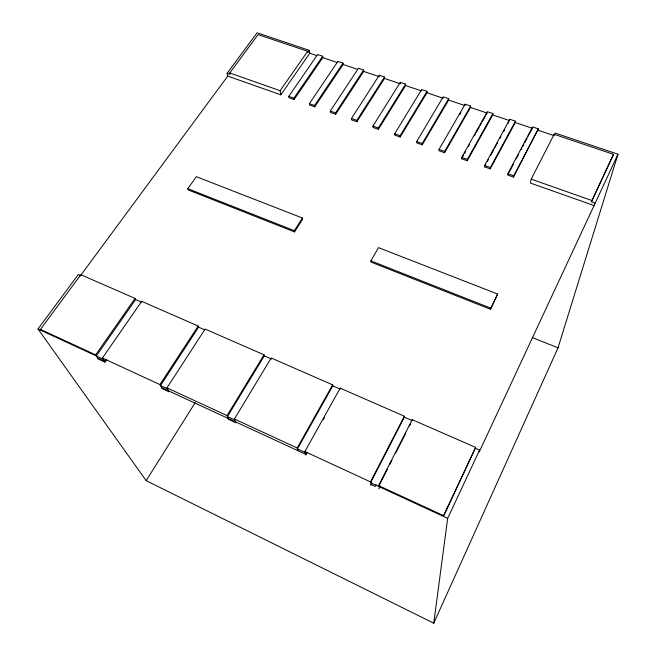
<?xml version="1.0" encoding="UTF-8"?>
<svg xmlns="http://www.w3.org/2000/svg" width="656" height="656" viewBox="0 0 656 656"><rect width="100%" height="100%" fill="white"/><g stroke="black" fill="none" stroke-linecap="round" stroke-linejoin="round"><path stroke-width="0.98" d="M405.597 85.559L405.597 84.165L400.291 82.377L372.928 126.075L372.985 127.428L378.389 129.339L405.597 85.559L421.595 90.954M416.708 141.532L416.683 142.869L422.226 144.828L448.606 100.065L448.688 98.679L443.235 96.842L416.708 141.532L422.259 143.492L422.226 144.828M404.342 416.224L370.517 481.881L370.599 482.734L443.472 516.411L475.649 447.417L412.214 419.668L412.198 420.627L404.342 417.191L404.342 416.224L340.177 388.155L304.876 451.558L305.557 454.239L161.54 387.598M426.958 92.767L426.999 91.373L421.628 89.569L394.674 133.75L394.691 135.095L400.16 137.03L426.958 92.767L443.169 98.228M439.036 149.412L438.971 150.749L444.588 152.733L470.524 107.461L470.647 106.075L465.129 104.222L439.036 149.412L444.67 151.397L444.588 152.733M465.129 104.222L465.022 105.6L448.606 100.065M461.562 158.727L461.668 157.399L487.318 111.692L492.902 113.57L492.738 114.948L467.252 160.745L461.562 158.727L463.53 155.218M467.252 160.745L467.375 159.416L492.902 113.57M484.456 166.821L484.612 165.501L509.794 119.261L515.46 121.171L515.247 122.541L490.229 168.863L484.456 166.821L485.907 164.156M475.649 447.417L443.563 515.632L443.472 516.411L447.663 518.363L433.755 623.2L146.165 480.651L38.007 328.984L78.326 274.487L80.713 275.528M490.229 168.863L490.401 167.542L515.46 121.171M508.146 123.295L509.794 119.261M507.875 173.709L507.67 175.021L513.525 177.095L538.314 128.863L532.565 126.936L507.875 173.709L513.738 175.775L513.525 177.095M490.458 309.247L497.65 294.052L378.52 247.648L370.861 260.867L370.927 262.064L490.458 309.247L497.65 294.052M475.485 448.335L479.577 450.123L479.233 451.935L617.993 154.209L555.189 133.086L554.295 134.824M595.131 203.081L591.433 201.777L613.524 154.332L554.14 134.324L531.188 179.129L530.433 183.065L594.369 205.664M553.853 135.694L554.14 134.324M591.433 201.777L613.524 154.332M433.755 623.2L558.018 347.828L617.993 154.209M447.663 518.363L479.577 450.123M378.815 488.941L380.201 486.211M376.126 484.653L375.191 486.465L370.755 484.407L371.69 482.595M378.635 486.449L378.578 485.604L412.214 419.668M379.094 485.547L387.368 469.319M389.672 464.809L391.968 460.299M395.65 453.083L405.761 433.247M409.442 426.039L410.361 424.235M370.599 482.734L404.342 417.191M370.829 485.243L371.763 483.431M513.738 175.775L538.314 128.863M509.089 172.331L513.361 164.238M516.206 158.85L518.576 154.357M520.946 149.863L521.897 148.067M522.84 146.272L523.791 144.476M524.743 142.68L527.112 138.186M528.055 136.391L532.328 128.297L515.247 122.541M487.359 161.491L488.326 159.711M490.745 155.275L493.64 149.945M494.608 148.166L497.51 142.836M499.929 138.4L500.889 136.62M503.792 131.29L504.759 129.519M323.457 419.471L324.449 417.692M305.557 454.239L306.549 452.468M305.786 455.125L307.262 452.468M464.514 153.463L465.498 151.708M468.45 146.436L469.434 144.681M474.362 135.899L475.346 134.144M476.33 132.389L479.282 127.116M480.266 125.362L481.25 123.607M482.234 121.852L485.186 116.579M486.178 114.825L487.162 113.07L470.524 107.461M297.906 450.697L297.176 447.999L332.641 384.859L271.207 357.979L234.422 419.004L235.939 422.784L228.632 419.405L227.05 415.601L166.993 387.852L205.107 329.066L263.991 354.822L264.294 355.88L227.452 416.56L234.799 419.955M332.641 384.859L332.805 385.876L297.422 448.901L305.106 452.451M444.67 151.397L470.647 106.075M459.913 114.456L460.93 112.684M422.259 143.492L448.688 98.679M227.05 415.601L263.991 354.822M400.16 137.03L400.152 135.685L426.999 91.373M378.389 129.339L378.34 127.986L405.597 84.165M146.165 480.651L195.185 402.669M294.577 231.921L302.596 219.252L302.391 218.005L196.349 176.702L187.821 188.674L188.239 189.945L294.577 231.921L294.355 230.691L302.391 218.005M356.897 121.745L384.506 78.449L384.473 77.047L379.234 75.284L351.468 118.498L351.567 119.859L356.897 121.745L356.807 120.384L384.473 77.047M335.692 114.242L335.56 112.881L363.613 70.02L358.438 68.281L330.288 111.028L330.427 112.389L335.692 114.242L363.686 71.43L363.613 70.02M166.993 387.852L169.068 391.821L162.073 388.582L159.941 384.588L198.186 326.04L141.712 301.334L102.402 358.012L104.985 362.153L106.731 359.627M198.186 326.04L198.629 327.139L160.474 385.597L167.51 388.852M314.749 106.846L314.585 105.485L343.014 63.083L337.906 61.369L309.386 103.648L309.558 105.017L314.749 106.846L343.121 64.493L343.014 63.083M294.085 99.548L322.818 57.646L322.67 56.236L317.627 54.538L288.747 96.358L288.96 97.736L294.085 99.548L293.88 98.17L322.67 56.236M105.509 359.439L104.345 361.128L97.629 358.02M104.985 362.153L98.277 359.045L95.645 354.888L135.07 298.431L80.844 274.716L40.483 329.394L41.246 330.476M280.809 94.849L280.128 90.708L307.656 51.291L258.087 34.596L229.764 72.972L230.076 74.366L227.107 73.324L257.086 32.8L309.435 50.414L309.78 53.251L280.809 94.849L227.755 76.096L227.107 73.324M96.309 355.929L135.628 299.562L135.07 298.431M309.435 50.414L307.828 52.71L307.656 51.291M80.253 275.971L227.755 76.096M309.78 53.251L316.897 55.645M322.818 57.646L337.077 62.451M343.121 64.493L357.561 69.364M363.686 71.43L379.275 76.686L379.234 75.284M384.506 78.449L400.299 83.779L400.291 82.377M492.738 114.948L509.589 120.63M538.059 130.232L553.721 135.513M229.764 72.972L280.128 90.708M531.188 179.129L591.81 200.482M288.747 96.358L293.88 98.17M309.386 103.648L314.585 105.485M330.288 111.028L335.56 112.881M351.468 118.498L356.807 120.384M372.928 126.075L378.34 127.986M394.674 133.75L400.152 135.685M461.668 157.399L467.375 159.416M484.612 165.501L490.401 167.542M590.22 213.43L590.662 213.585M187.821 188.674L294.355 230.691M370.861 260.867L490.639 308.115M532.328 337.594L558.018 347.828M135.628 299.562L141.425 302.104M198.629 327.139L204.672 329.788M264.294 355.88L271.494 359.037M332.805 385.876L340.316 389.164L340.177 388.155M40.483 329.394L95.645 354.888M102.402 358.012L159.941 384.588M234.422 419.004L297.176 447.999M304.876 451.558L370.517 481.881M378.578 485.604L443.563 515.632M38.007 328.984L103.058 359.053"/></g></svg>
